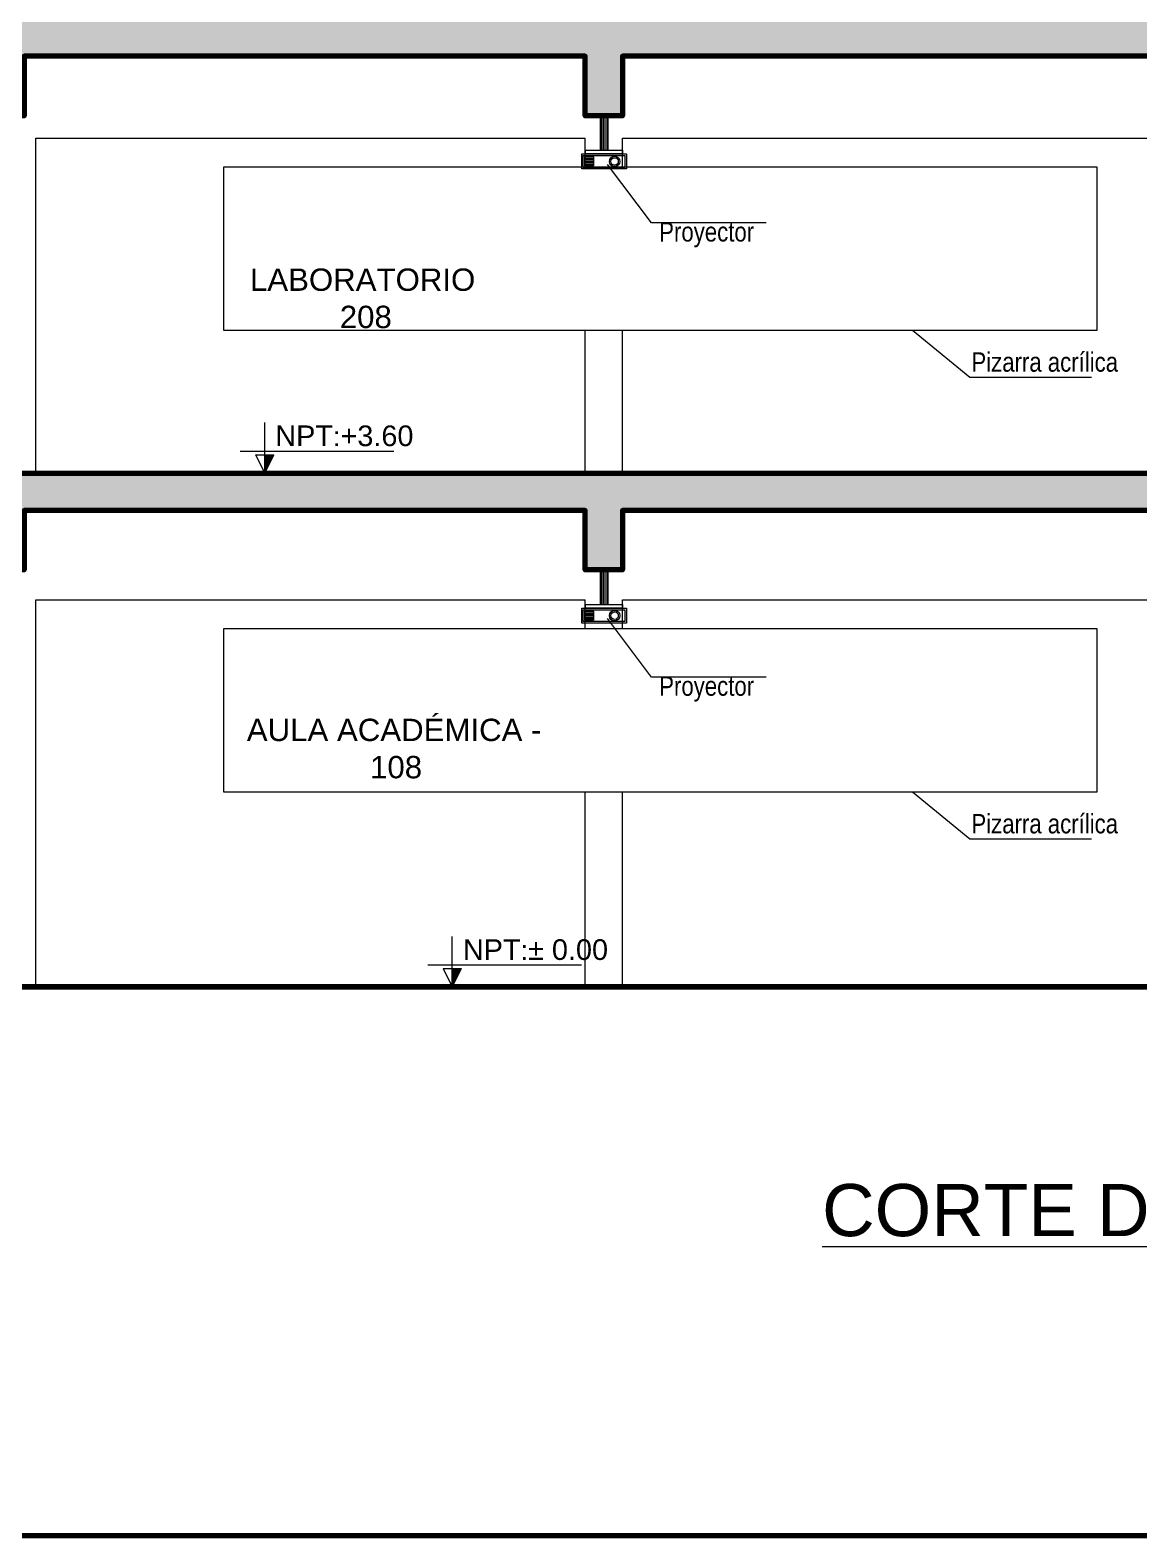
# Model space of a CAD drawing. Header units: inches. Extents: x 140 to 978, y -82 to 38.
# Drawn here: x 716.95 to 724.39, y -71.03 to -60.92 of the extents above; entities that cross this region are included whole.
import ezdxf

# ---------------------------------------------------------------- set-up
doc = ezdxf.new("R2010")
doc.units = ezdxf.units.IN
doc.header["$MEASUREMENT"] = 0
for name, color, linetype, lineweight in [('UNSAAC- ROTULO', 7, 'Continuous', 60), ('UNSAAC-CORTE ESTRUCTURA', 7, 'Continuous', 70), ('UNSAAC-COTA', 48, 'Continuous', 0), ('UNSAAC-LINEA 0.00', 251, 'Continuous', 0), ('UNSAAC-LLAMADOS', 88, 'Continuous', 0), ('UNSAAC-MUEBLE', 254, 'Continuous', 0), ('UNSAAC-TEXTOS', 250, 'Continuous', 0), ('UNSAAC-TEXTURAS', 250, 'Continuous', 0), ('UNSAAC-VARIOS', 30, 'Continuous', 0)]:
    doc.layers.add(name, color=color, linetype=linetype, lineweight=lineweight)
doc.styles.add('narrow', font='')
doc.styles.get("Standard").update_dxf_attribs({"font": 'arial.ttf'})
doc.styles.get('narrow').set_extended_font_data('Arial Narrow', italic=True)
pattern_1 = [(50, (77.3827, -20.22633), (0.35863009, -0.03137607), [0.0375, -0.4125]), (355, (77.3827, -20.22633), (-0.06937567, 0.37609607), [0.03, -0.33]), (100.451444, (77.4126, -20.22895), (0.28925442, 0.34472), [0.0318701, -0.35057106]), (46.1842, (77.3827, -20.12633), (0.53362067, -0.08275964), [0.05625, -0.61875]), (96.63564, (77.42717, -20.13323), (0.46733097, 0.4870593), [0.04780517, -0.5258569]), (351.18416, (77.3827, -20.12633), (0.46733097, 0.4870593), [0.045, -0.495]), (21, (77.4327, -20.15133), (0.29845353, -0.20130945), [0.0375, -0.4125]), (326, (77.4327, -20.15133), (0.12165767, 0.36257502), [0.03, -0.33]), (71.451445, (77.45757, -20.1681), (0.42011119, 0.16126558), [0.0318701, -0.35057106]), (37.5, (77.3827, -20.22633), (0.006079928, 0.166446927), [0, -0.326, 0, -0.335, 0, -0.33125]), (7.5, (77.3827, -20.22633), (0.13153477, 0.197205856), [0, -0.191, 0, -0.3185, 0, -0.12625]), (327.5, (77.2712, -20.22633), (0.266911218, -0.011277436), [0, -0.125, 0, -0.39, 0, -0.5175]), (317.5, (77.2212, -20.22633), (0.291593085, 0.05005249), [0, -0.1625, 0, -0.259, 0, -0.3675])]

# ---------------------------------------------------------------- blocks, each defined once
blk = doc.blocks.new('A$C60F52226')
at = {"layer": 'UNSAAC-TEXTOS'}
h = blk.add_hatch(color=0, dxfattribs=at)
h.dxf.hatch_style = 1
h.paths.add_polyline_path([(0.062, 0.123), (0, 0.123), (0, 0)])
at = {"layer": 'UNSAAC-TEXTOS', "color": 0}
for p, q in [((0, 0), (0, 0.339)), ((-0.165, 0.148), (0.867, 0.148)), ((-0.062, 0.123), (0.062, 0.123))]:
    blk.add_line(p, q, dxfattribs=at)
blk.add_lwpolyline([(-0.062, 0.123), (0, 0), (0.062, 0.123)], dxfattribs=at)
blk = doc.blocks.new('cañon forntal')
at = {"layer": 'UNSAAC-MUEBLE', "ltscale": 2.5}
for points in [[(750.517, 71.406), (750.517, 71.174)], [(750.567, 71.406), (750.517, 71.406)], [(750.525, 71.406), (750.525, 71.174)], [(750.537, 71.406), (750.537, 71.174)], [(750.547, 71.406), (750.547, 71.174)], [(750.56, 71.406), (750.56, 71.174)], [(750.567, 71.406), (750.567, 71.174)], [(750.392, 71.149), (750.692, 71.149), (750.692, 71.049), (750.392, 71.049), (750.392, 71.149)], [(750.412, 71.119), (750.472, 71.119)], [(750.412, 71.109), (750.472, 71.109)], [(750.412, 71.099), (750.472, 71.099)], [(750.412, 71.089), (750.472, 71.089)], [(750.412, 71.079), (750.472, 71.079)]]:
    blk.add_lwpolyline(points, dxfattribs=at)
for points in [[(750.402, 71.139), (750.682, 71.139), (750.682, 71.059), (750.402, 71.059)], [(750.412, 71.129), (750.472, 71.129), (750.472, 71.069), (750.412, 71.069)], [(750.417, 71.174), (750.667, 71.174), (750.667, 71.149), (750.417, 71.149)]]:
    blk.add_lwpolyline(points, close=True, dxfattribs=at)
for radius in [0.035, 0.025]:
    blk.add_circle((750.613, 71.099), radius, dxfattribs=at)

msp = doc.modelspace()

# ---------------------------------------------------------------- hatches: boundary and pattern name
at = {"layer": 'UNSAAC-TEXTURAS'}
h = msp.add_hatch(dxfattribs=at)
h.set_pattern_fill('AR-CONC', color=256, scale=0.05)
h.set_pattern_definition(pattern_1)
h.paths.add_polyline_path([(727.745, -57.94), (725.945, -57.94), (725.945, -58.34), (725.645, -58.34), (725.645, -57.94), (720.925, -57.94), (720.675, -57.94), (716.907, -57.94), (716.907, -58.34), (716.587, -58.34), (716.587, -57.94), (712.155, -57.94), (712.155, -58.34), (711.655, -58.34), (711.655, -57.94), (706.195, -57.94), (706.195, -58.34), (705.695, -58.34), (705.695, -57.94), (701.305, -57.94), (701.305, -58.34), (701.005, -58.34), (701.005, -57.94), (696.985, -57.94), (696.985, -58.34), (696.735, -58.34), (696.735, -57.94), (692.32, -57.94), (692.32, -58.34), (691.975, -58.34), (691.975, -57.94), (690.454, -57.94), (690.454, -57.64), (727.745, -57.64)])
h.paths.add_polyline_path([(725.945, -61.09), (725.365, -61.09), (725.365, -61.49), (725.065, -61.49), (725.065, -61.09), (720.925, -61.09), (720.925, -61.49), (720.675, -61.49), (720.675, -61.09), (716.907, -61.09), (716.907, -61.49), (716.587, -61.49), (716.587, -61.09), (712.155, -61.09), (712.155, -61.49), (711.655, -61.49), (711.655, -61.09), (706.195, -61.09), (706.195, -61.49), (705.695, -61.49), (705.695, -61.09), (701.305, -61.09), (701.305, -61.49), (701.005, -61.49), (701.005, -61.09), (696.985, -61.09), (696.985, -61.49), (696.735, -61.49), (696.735, -61.09), (692.855, -61.09), (692.855, -61.49), (692.51, -61.49), (692.51, -61.09), (691.975, -61.09), (691.975, -60.59), (701.005, -60.59), (701.005, -60.74), (725.945, -60.74)])
h = msp.add_hatch(dxfattribs=at)
h.set_pattern_fill('AR-CONC', color=256, scale=0.05)
h.set_pattern_definition(pattern_1)
h.paths.add_polyline_path([(725.365, -64.14), (725.365, -64.54), (725.065, -64.54), (725.065, -64.14), (720.925, -64.14), (720.925, -64.54), (720.675, -64.54), (720.675, -64.14), (716.907, -64.14), (716.907, -64.54), (716.587, -64.54), (716.587, -64.14), (712.155, -64.14), (712.155, -64.54), (711.655, -64.54), (711.655, -64.14), (706.195, -64.14), (706.195, -64.54), (705.695, -64.54), (705.695, -64.14), (701.305, -64.14), (701.305, -64.54), (701.005, -64.54), (701.005, -64.14), (696.985, -64.14), (696.985, -64.54), (696.735, -64.54), (696.735, -64.14), (692.855, -64.14), (692.855, -64.54), (692.51, -64.54), (692.51, -64.14), (692.51, -63.74), (692.855, -63.74), (701.005, -63.74), (701.005, -63.89), (716.907, -63.89), (725.065, -63.89), (725.365, -63.89)])

# ---------------------------------------------------------------- linework, layer by layer
at = {"layer": 'UNSAAC- ROTULO', "lineweight": 70, "flags": 128}
msp.add_lwpolyline([(680.528, -28.276), (742.028, -28.276), (742.028, -71.026), (680.528, -71.026)], close=True, dxfattribs=at)
at = {"layer": 'UNSAAC-CORTE ESTRUCTURA'}
for points in [[(701.005, -60.74), (725.945, -60.74), (725.945, -61.09), (725.365, -61.09), (725.365, -61.49), (725.065, -61.49), (725.065, -61.09), (720.925, -61.09), (720.925, -61.49), (720.675, -61.49), (720.675, -61.09), (716.907, -61.09), (716.907, -61.49), (716.587, -61.49), (716.587, -61.09), (712.155, -61.09), (712.155, -61.49), (711.655, -61.49), (711.655, -61.09), (706.195, -61.09), (706.195, -61.49), (705.695, -61.49)], [(701.005, -63.89), (716.907, -63.89), (725.065, -63.89), (725.365, -63.89), (725.365, -64.14), (725.365, -64.14), (725.365, -64.54), (725.065, -64.54), (725.065, -64.14), (720.925, -64.14), (720.925, -64.54), (720.675, -64.54), (720.675, -64.14), (716.907, -64.14), (716.907, -64.54), (716.587, -64.54), (716.587, -64.14), (712.155, -64.14), (712.155, -64.54), (711.655, -64.54), (711.655, -64.14), (706.195, -64.14), (706.195, -64.54), (705.695, -64.54)]]:
    msp.add_lwpolyline(points, dxfattribs=at)
at = {"layer": 'UNSAAC-LINEA 0.00', "ltscale": 2.5}
for points in [[(718.248, -61.834), (724.112, -61.834), (724.112, -62.932), (718.248, -62.932)], [(718.248, -64.934), (724.112, -64.934), (724.112, -66.032), (718.248, -66.032)]]:
    msp.add_lwpolyline(points, close=True, dxfattribs=at)
at = {"layer": 'UNSAAC-LLAMADOS'}
for points in [[(721.891, -62.209), (721.12, -62.209), (720.825, -61.817)], [(721.891, -65.259), (721.12, -65.259), (720.825, -64.867)]]:
    msp.add_lwpolyline(points, dxfattribs=at)
at = {"layer": 'UNSAAC-LLAMADOS', "ltscale": 2.5}
for points in [[(724.075, -63.248), (723.257, -63.248), (722.872, -62.932)], [(724.075, -66.348), (723.257, -66.348), (722.872, -66.032)]]:
    msp.add_lwpolyline(points, dxfattribs=at)
at = {"layer": 'UNSAAC-MUEBLE'}
for p, q in [((716.985, -61.64), (720.675, -61.64)), ((716.985, -63.89), (716.985, -61.64)), ((720.675, -61.834), (720.675, -61.64)), ((720.925, -61.64), (725.065, -61.64)), ((720.925, -61.834), (720.925, -61.64)), ((720.675, -63.89), (720.675, -62.932)), ((720.925, -63.89), (720.925, -62.932)), ((716.985, -67.34), (716.985, -64.74)), ((716.985, -64.74), (720.675, -64.74)), ((720.675, -64.934), (720.675, -64.74)), ((720.925, -64.74), (725.065, -64.74)), ((720.925, -64.934), (720.925, -64.74)), ((720.675, -67.34), (720.675, -66.032)), ((720.925, -67.34), (720.925, -66.032))]:
    msp.add_line(p, q, dxfattribs=at)
at = {"layer": 'UNSAAC-VARIOS', "color": 3, "lineweight": 100}
msp.add_lwpolyline([(692.51, -67.34), (692.51, -67.34), (692.51, -67.34), (701.005, -67.34), (701.005, -67.34), (716.907, -67.34), (716.907, -67.34), (725.365, -67.34), (725.365, -67.34), (725.365, -67.34)], dxfattribs=at)

# ---------------------------------------------------------------- block references
at = {"layer": 'UNSAAC-COTA'}
for p in [(-29.741, -132.896), (-29.741, -135.946)]:
    msp.add_blockref('cañon forntal', p, dxfattribs=at)
at = {"layer": 'UNSAAC-TEXTOS'}
for p in [(718.522, -63.89), (719.782, -67.34)]:
    msp.add_blockref('A$C60F52226', p, dxfattribs=at)

# ---------------------------------------------------------------- texts
at = {"layer": 'UNSAAC-LLAMADOS', "char_height": 0.13, "style": 'narrow'}
for s, insert, width, attachment_point in [('{\\fArial Narrow|b0|i0|c0|p34;Proyector}', (721.809, -62.374), 2.19448, 9), ('{\\fArial Narrow|b0|i0|c0|p34;Pizarra acrílica}', (723.269, -63.079), 1.15269, 1), ('{\\fArial Narrow|b0|i0|c0|p34;Proyector}', (721.809, -65.424), 2.19448, 9), ('{\\fArial Narrow|b0|i0|c0|p34;Pizarra acrílica}', (723.269, -66.179), 1.15269, 1)]:
    msp.add_mtext(s, dxfattribs=dict(at, insert=insert, width=width, attachment_point=attachment_point))
at = {"layer": 'UNSAAC-TEXTOS', "attachment_point": 1}
for s, insert, char_height, width in [('\\pi0.39277;LABORATORIO \\P\\pi0.93792; 208', (718.03, -62.516), 0.15, 2.27449), ('{\\H1.0667x;NPT\\fArial|b0|i0|c204|p34;\\H0.9375x;:\\fArial|b0|i0|c0|p34;\\H1.0667x;+3.60}', (718.593, -63.57), 0.13, 1.05723), ('\\pi0.15078;AULA ACADÉMICA - \\P\\pi0.97844;108', (718.251, -65.539), 0.15, 2.27449), ('{\\H1.0667x;NPT\\fArial|b0|i0|c204|p34;\\H0.9375x;:\\fArial|b0|i0|c0|p34;\\H1.0667x;± 0.00}', (719.853, -67.02), 0.13, 1.05723)]:
    msp.add_mtext(s, dxfattribs=dict(at, insert=insert, char_height=char_height, width=width))
at = {"layer": 'UNSAAC-TEXTOS', "insert": (722.18, -69.399), "char_height": 0.28125, "attachment_point": 7}
msp.add_mtext_dynamic_manual_height_columns('\\pi0.085669;{\\H1.2444x;\\LCORTE D - D\\l´\\P\\pi2.404;\\H0.42855x;ESC:1/75}', width=3.27587, gutter_width=12.5, heights=[0], dxfattribs=at)

doc.saveas('drawing.dxf')
